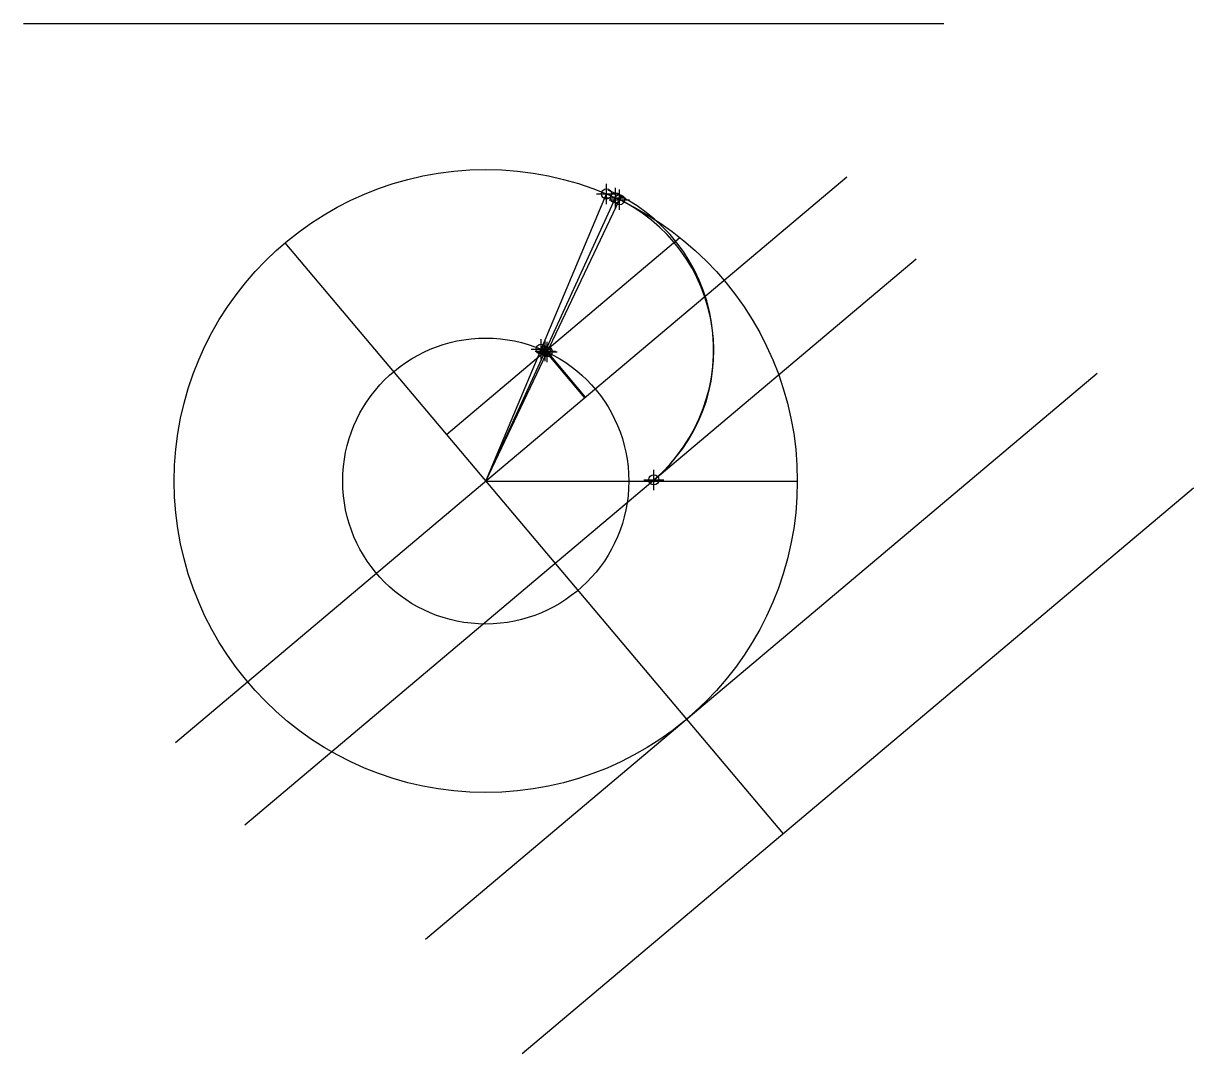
# Model space of a CAD drawing. Header units: millimetres. Extents: x 14.4 to 83.9, y -0.3 to 60.9.
import ezdxf

# ---------------------------------------------------------------- set-up
doc = ezdxf.new("R2010")
doc.units = ezdxf.units.MM
doc.header["$PDMODE"] = 34
doc.header["$PDSIZE"] = 0.6

msp = doc.modelspace()

# ---------------------------------------------------------------- linework, layer by layer
for p, q in [((14.434, 60.87), (69.043, 60.87)), ((27.564, 13.313), (67.404, 46.895)), ((38.3, 6.524), (78.141, 40.106)), ((44.027, -0.27), (83.867, 33.312))]:
    msp.add_line(p, q)
at = {"color": 22}
for p, q in [((23.455, 18.188), (63.295, 51.77)), ((39.531, 36.479), (53.392, 48.162)), ((41.867, 33.708), (60.353, 33.708))]:
    msp.add_line(p, q, dxfattribs=at)
at = {"color": 4}
for p, q in [((41.867, 33.708), (49.034, 50.748)), ((45.507, 41.374), (47.773, 38.686))]:
    msp.add_line(p, q, dxfattribs=at)
at = {"color": 6}
for p, q in [((41.867, 33.708), (49.56, 50.518)), ((45.398, 41.425), (47.734, 38.654))]:
    msp.add_line(p, q, dxfattribs=at)
at = {"color": 2}
for p, q in [((41.867, 33.708), (49.797, 50.407)), ((29.953, 47.843), (59.508, 12.78))]:
    msp.add_line(p, q, dxfattribs=at)
msp.add_circle((41.867, 33.708), 18.486)
at = {"color": 113}
msp.add_circle((41.867, 33.708), 8.486, dxfattribs=at)
at = {"color": 1}
for centre, radius, start, end in [((45.157, 41.53), 10.237, 310.77866, 67.18928), ((45.398, 41.425), 10, 310.12805, 65.40977)]:
    msp.add_arc(centre, radius, start, end, dxfattribs=at)
at = {"color": 4}
for p in [(49.034, 50.748), (45.157, 41.53)]:
    msp.add_point(p, dxfattribs=at)
at = {"color": 6}
for p in [(49.56, 50.518), (45.398, 41.425)]:
    msp.add_point(p, dxfattribs=at)
at = {"color": 2}
msp.add_point((49.797, 50.407), dxfattribs=at)
at = {"color": 1}
msp.add_point((45.507, 41.374), dxfattribs=at)
at = {"color": 3}
msp.add_point((51.843, 33.778), dxfattribs=at)

doc.saveas('drawing.dxf')
